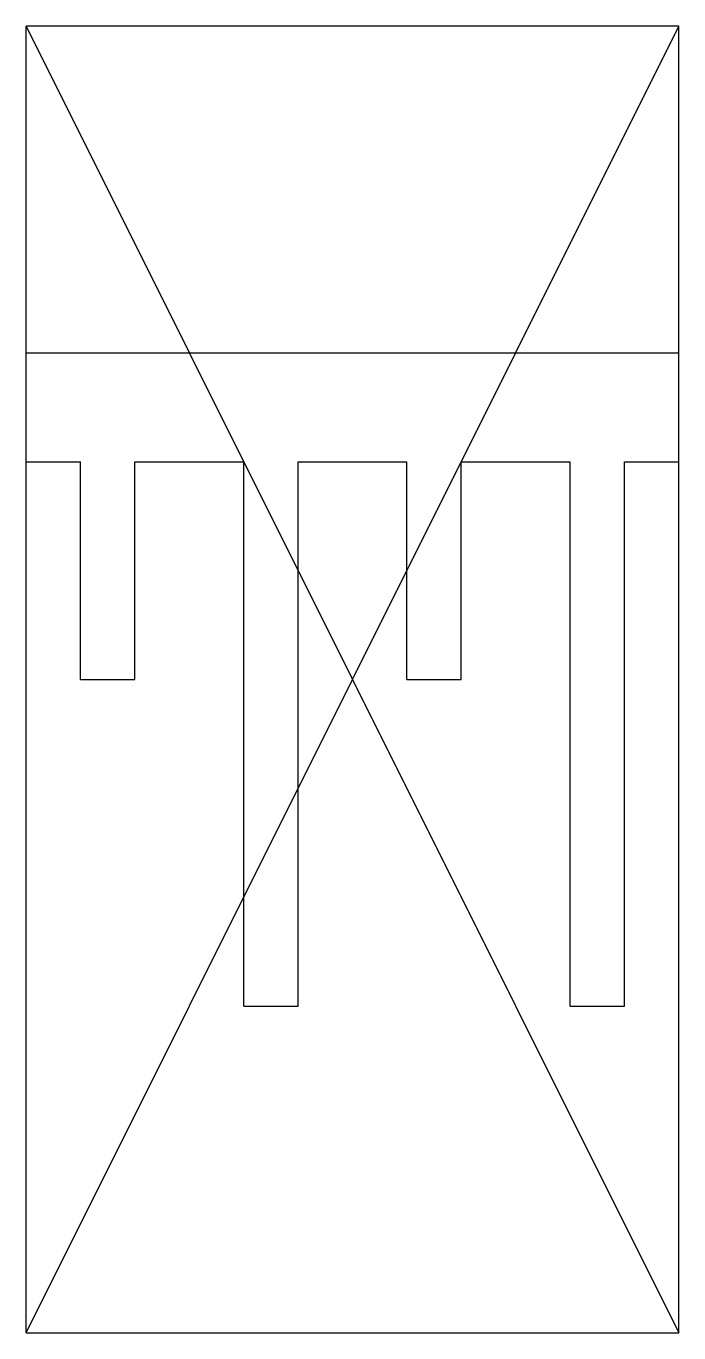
# Model space of a CAD drawing. Header units: metres. Extents: x 0 to 1.2, y 0 to 2.4.
import ezdxf

# ---------------------------------------------------------------- set-up
doc = ezdxf.new("R2010")
doc.units = ezdxf.units.M
doc.header["$LTSCALE"] = 0.2

msp = doc.modelspace()

# ---------------------------------------------------------------- linework, layer by layer
for p, q in [((1.2, 2.4), (0, 2.4)), ((0, 0), (0, 2.4)), ((1.2, 0), (1.2, 2.4)), ((0, 1.8), (1.2, 1.8)), ((0, 1.6), (0.1, 1.6)), ((0.1, 1.2), (0.1, 1.6)), ((0.2, 1.2), (0.2, 1.6)), ((0.2, 1.6), (0.4, 1.6)), ((0.4, 0.6), (0.4, 1.6)), ((0.5, 0.6), (0.5, 1.6)), ((0.5, 1.6), (0.7, 1.6)), ((0.7, 1.2), (0.7, 1.6)), ((0.8, 1.2), (0.8, 1.6)), ((0.8, 1.6), (1, 1.6)), ((1, 0.6), (1, 1.6)), ((1.1, 0.6), (1.1, 1.6)), ((1.1, 1.6), (1.2, 1.6)), ((0.1, 1.2), (0.2, 1.2)), ((0.7, 1.2), (0.8, 1.2)), ((0.4, 0.6), (0.5, 0.6)), ((1, 0.6), (1.1, 0.6)), ((0, 0), (1.2, 0))]:
    msp.add_line(p, q)
for points in [[(0, 0), (1.2, 2.4)], [(0, 2.4), (1.2, 0)]]:
    msp.add_lwpolyline(points)

doc.saveas('drawing.dxf')
